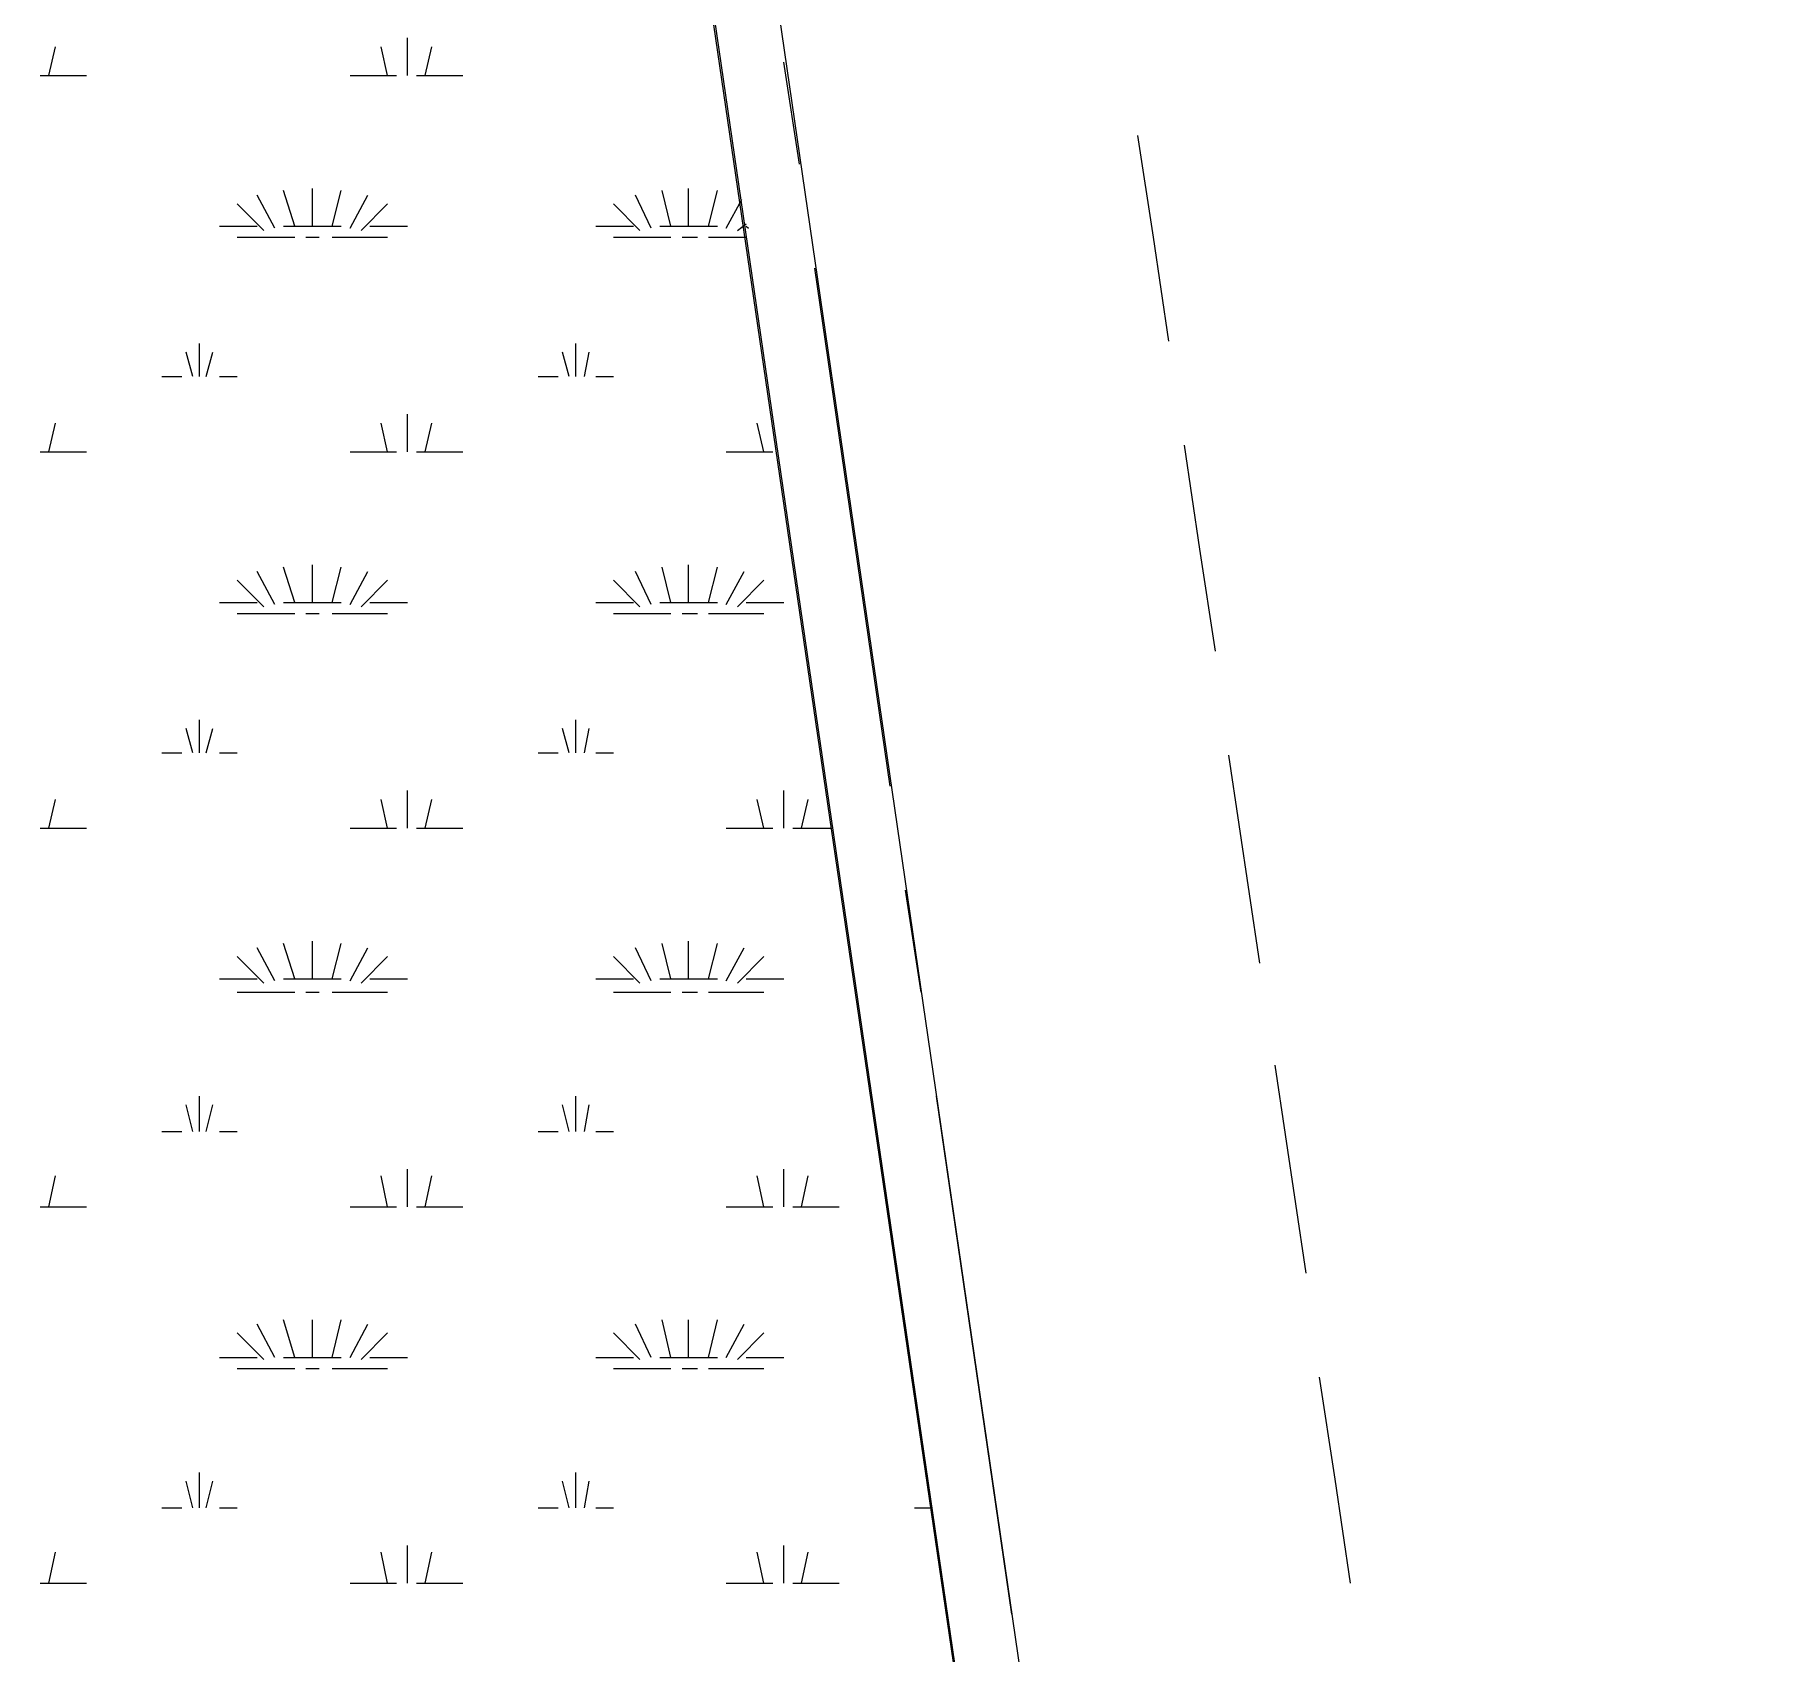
# Model space of a CAD drawing. Header units: millimetres. Extents: x 0 to 31017, y 0 to 21335.
# Drawn here: x 10993.6 to 11324.5, y 4121 to 4430.5 of the extents above; entities that cross this region are included whole.
import ezdxf
from ezdxf import colors
from ezdxf.entities.mleader import LeaderData, LeaderLine
from ezdxf.enums import TextEntityAlignment as Align
from ezdxf.math import Vec2, Vec3

# ---------------------------------------------------------------- set-up
doc = ezdxf.new("R2010")
doc.units = ezdxf.units.MM
doc.layers.add('PDF_幾何圖形', color=7, linetype='Continuous')
doc.styles.get("Standard").update_dxf_attribs({"font": 'arial.ttf'})

# ---------------------------------------------------------------- blocks, each defined once
blk = doc.blocks.new('建築底圖1140116')
at = {"layer": 'PDF_幾何圖形', "lineweight": 0}
for points in [[(1415.19, -25919.52), (2062.99, -25836.11), (2419.5, -25366.56), (1987.63, -22416.29), (1789.9, -22445.5), (1711.57, -21908.2), (1723.42, -21908.2), (1800.06, -22431.53), (1997.79, -22402.74), (2226.85, -23962.98), (2431.77, -25369.52), (2069.34, -25847.54), (1416.88, -25931.8)], [(2174.77, -24104.82), (2174.77, -24097.62)], [(2106.18, -24104.82), (2107.45, -24099.31)], [(2170.96, -24104.82), (2169.69, -24099.31)], [(2178.16, -24104.82), (2179.43, -24099.31)], [(2104.48, -24104.82), (2113.38, -24104.82)], [(2163.76, -24104.82), (2172.65, -24104.82)], [(2176.46, -24104.82), (2185.35, -24104.82)], [(2249.71, -24121.75), (2246.75, -24102.28)], [(2320.42, -24155.62), (2317.46, -24135.72), (2314.49, -24116.25)], [(2149.37, -24134.03), (2145.98, -24127.68)], [(2153.18, -24133.61), (2151.06, -24126.83)], [(2156.56, -24133.61), (2156.56, -24126.41)], [(2160.37, -24133.61), (2162.07, -24126.83)], [(2163.76, -24134.03), (2167.15, -24127.68)], [(2221.34, -24134.03), (2218.38, -24127.68)], [(2225.15, -24133.61), (2223.46, -24126.83)], [(2228.54, -24133.61), (2228.54, -24126.41)], [(2232.35, -24133.61), (2234.05, -24126.83)], [(2147.25, -24134.45), (2142.17, -24129.37)], [(2165.88, -24134.45), (2170.96, -24129.37)], [(2219.23, -24134.45), (2214.15, -24129.37)], [(2235.74, -24134.03), (2238.7, -24128.53)], [(2138.78, -24133.61), (2145.98, -24133.61)], [(2151.06, -24133.61), (2162.07, -24133.61)], [(2167.57, -24133.61), (2174.77, -24133.61)], [(2210.76, -24133.61), (2217.96, -24133.61)], [(2223.04, -24133.61), (2234.05, -24133.61)], [(2237.86, -24134.45), (2239.55, -24133.18)], [(2239.55, -24133.61), (2239.97, -24134.03)], [(2142.17, -24135.72), (2153.18, -24135.72)], [(2155.29, -24135.72), (2157.83, -24135.72)], [(2160.37, -24135.72), (2170.96, -24135.72)], [(2214.15, -24135.72), (2225.15, -24135.72)], [(2227.27, -24135.72), (2230.24, -24135.72)], [(2232.35, -24135.72), (2239.55, -24135.72)], [(2267.07, -24240.73), (2252.68, -24141.65)], [(2133.7, -24162.4), (2132.43, -24157.74)], [(2134.97, -24162.4), (2134.97, -24156.05)], [(2136.24, -24162.4), (2137.51, -24157.74)], [(2205.68, -24162.4), (2204.41, -24157.74)], [(2206.95, -24162.4), (2206.95, -24156.05)], [(2208.64, -24162.4), (2209.49, -24157.74)], [(2127.77, -24162.4), (2131.58, -24162.4)], [(2138.78, -24162.4), (2142.17, -24162.4)], [(2199.75, -24162.4), (2203.56, -24162.4)], [(2210.76, -24162.4), (2214.15, -24162.4)], [(2106.18, -24176.79), (2107.45, -24171.29)], [(2170.96, -24176.79), (2169.69, -24171.29)], [(2174.77, -24176.79), (2174.77, -24169.6)], [(2178.16, -24176.79), (2179.43, -24171.29)], [(2242.94, -24176.79), (2241.67, -24171.29)], [(2104.48, -24176.79), (2113.38, -24176.79)], [(2163.76, -24176.79), (2172.65, -24176.79)], [(2176.46, -24176.79), (2185.35, -24176.79)], [(2235.74, -24176.79), (2244.63, -24176.79)], [(2329.31, -24214.9), (2326.35, -24195.42), (2323.38, -24175.52)], [(2149.37, -24206.01), (2145.98, -24199.66)], [(2153.18, -24205.59), (2151.06, -24198.81)], [(2156.56, -24205.59), (2156.56, -24198.39)], [(2160.37, -24205.59), (2162.07, -24198.81)], [(2163.76, -24206.01), (2167.15, -24199.66)], [(2221.34, -24206.01), (2218.38, -24199.66)], [(2225.15, -24205.59), (2223.46, -24198.81)], [(2228.54, -24205.59), (2228.54, -24198.39)], [(2232.35, -24205.59), (2234.05, -24198.81)], [(2235.74, -24206.01), (2239.13, -24199.66)], [(2147.25, -24206.43), (2142.17, -24201.35)], [(2165.88, -24206.43), (2170.96, -24201.35)], [(2219.23, -24206.43), (2214.15, -24201.35)], [(2237.86, -24206.43), (2242.94, -24201.35)], [(2138.78, -24205.59), (2145.98, -24205.59)], [(2142.17, -24207.7), (2153.18, -24207.7)], [(2151.06, -24205.59), (2162.07, -24205.59)], [(2155.29, -24207.7), (2157.83, -24207.7)], [(2160.37, -24207.7), (2170.96, -24207.7)], [(2167.57, -24205.59), (2174.77, -24205.59)], [(2210.76, -24205.59), (2217.96, -24205.59)], [(2214.15, -24207.7), (2225.15, -24207.7)], [(2223.04, -24205.59), (2234.05, -24205.59)], [(2227.27, -24207.7), (2230.24, -24207.7)], [(2232.35, -24207.7), (2242.94, -24207.7)], [(2239.55, -24205.59), (2246.75, -24205.59)], [(2133.7, -24234.38), (2132.43, -24229.72)], [(2134.97, -24234.38), (2134.97, -24228.03)], [(2136.24, -24234.38), (2137.51, -24229.72)], [(2205.68, -24234.38), (2204.41, -24229.72)], [(2206.95, -24234.38), (2206.95, -24228.03)], [(2208.64, -24234.38), (2209.49, -24229.72)], [(2127.77, -24234.38), (2131.58, -24234.38)], [(2138.78, -24234.38), (2142.17, -24234.38)], [(2199.75, -24234.38), (2203.56, -24234.38)], [(2210.76, -24234.38), (2214.15, -24234.38)], [(2337.78, -24274.6), (2331.85, -24234.8)], [(2106.18, -24248.77), (2107.45, -24243.27)], [(2170.96, -24248.77), (2169.69, -24243.27)], [(2174.77, -24248.77), (2174.77, -24241.57)], [(2178.16, -24248.77), (2179.43, -24243.27)], [(2242.94, -24248.77), (2241.67, -24243.27)], [(2246.75, -24248.77), (2246.75, -24241.57)], [(2250.14, -24248.77), (2251.41, -24243.27)], [(2104.48, -24248.77), (2113.38, -24248.77)], [(2163.76, -24248.77), (2172.65, -24248.77)], [(2176.46, -24248.77), (2185.35, -24248.77)], [(2235.74, -24248.77), (2244.63, -24248.77)], [(2248.44, -24248.77), (2256.06, -24248.77)], [(2273, -24280.1), (2270.03, -24260.63)], [(2156.56, -24277.56), (2156.56, -24270.37)], [(2228.54, -24277.56), (2228.54, -24270.37)], [(2147.25, -24278.41), (2142.17, -24273.33)], [(2149.37, -24277.99), (2145.98, -24271.64)], [(2153.18, -24277.56), (2151.06, -24270.79)], [(2160.37, -24277.56), (2162.07, -24270.79)], [(2163.76, -24277.99), (2167.15, -24271.64)], [(2165.88, -24278.41), (2170.96, -24273.33)], [(2219.23, -24278.41), (2214.15, -24273.33)], [(2221.34, -24277.99), (2218.38, -24271.64)], [(2225.15, -24277.56), (2223.46, -24270.79)], [(2232.35, -24277.56), (2234.05, -24270.79)], [(2235.74, -24277.99), (2239.13, -24271.64)], [(2237.86, -24278.41), (2242.94, -24273.33)], [(2138.78, -24277.56), (2145.98, -24277.56)], [(2142.17, -24280.1), (2153.18, -24280.1)], [(2151.06, -24277.56), (2162.07, -24277.56)], [(2155.29, -24280.1), (2157.83, -24280.1)], [(2160.37, -24280.1), (2170.96, -24280.1)], [(2167.57, -24277.56), (2174.77, -24277.56)], [(2210.76, -24277.56), (2217.96, -24277.56)], [(2214.15, -24280.1), (2225.15, -24280.1)], [(2223.04, -24277.56), (2234.05, -24277.56)], [(2227.27, -24280.1), (2230.24, -24280.1)], [(2232.35, -24280.1), (2242.94, -24280.1)], [(2239.55, -24277.56), (2246.75, -24277.56)], [(2346.67, -24333.88), (2340.74, -24294.08)], [(2134.97, -24306.78), (2134.97, -24300)], [(2206.95, -24306.78), (2206.95, -24300)], [(2290.36, -24399.08), (2275.96, -24300)], [(2133.7, -24306.78), (2132.43, -24301.7)], [(2136.24, -24306.78), (2137.51, -24301.7)], [(2205.68, -24306.78), (2204.41, -24301.7)], [(2208.64, -24306.78), (2209.49, -24301.7)], [(2127.77, -24306.78), (2131.58, -24306.78)], [(2138.78, -24306.78), (2142.17, -24306.78)], [(2199.75, -24306.78), (2203.56, -24306.78)], [(2210.76, -24306.78), (2214.15, -24306.78)], [(2106.18, -24321.17), (2107.45, -24315.25)], [(2170.96, -24321.17), (2169.69, -24315.25)], [(2174.77, -24321.17), (2174.77, -24313.98)], [(2178.16, -24321.17), (2179.43, -24315.25)], [(2242.94, -24321.17), (2241.67, -24315.25)], [(2246.75, -24321.17), (2246.75, -24313.98)], [(2250.14, -24321.17), (2251.41, -24315.25)], [(2104.48, -24321.17), (2113.38, -24321.17)], [(2163.76, -24321.17), (2172.65, -24321.17)], [(2176.46, -24321.17), (2185.35, -24321.17)], [(2235.74, -24321.17), (2244.63, -24321.17)], [(2248.44, -24321.17), (2257.33, -24321.17)], [(2153.18, -24349.97), (2151.06, -24342.77)], [(2156.56, -24349.97), (2156.56, -24342.77)], [(2160.37, -24349.97), (2162.07, -24342.77)], [(2225.15, -24349.97), (2223.46, -24342.77)], [(2228.54, -24349.97), (2228.54, -24342.77)], [(2232.35, -24349.97), (2234.05, -24342.77)], [(2147.25, -24350.39), (2142.17, -24345.31)], [(2149.37, -24349.97), (2145.98, -24343.61)], [(2163.76, -24349.97), (2167.15, -24343.61)], [(2165.88, -24350.39), (2170.96, -24345.31)], [(2219.23, -24350.39), (2214.15, -24345.31)], [(2221.34, -24349.97), (2218.38, -24343.61)], [(2235.74, -24349.97), (2239.13, -24343.61)], [(2237.86, -24350.39), (2242.94, -24345.31)], [(2138.78, -24349.97), (2145.98, -24349.97)], [(2151.06, -24349.97), (2162.07, -24349.97)], [(2167.57, -24349.97), (2174.77, -24349.97)], [(2210.76, -24349.97), (2217.96, -24349.97)], [(2223.04, -24349.97), (2234.05, -24349.97)], [(2239.55, -24349.97), (2246.75, -24349.97)], [(2142.17, -24352.08), (2153.18, -24352.08)], [(2155.29, -24352.08), (2157.83, -24352.08)], [(2160.37, -24352.08), (2170.96, -24352.08)], [(2214.15, -24352.08), (2225.15, -24352.08)], [(2227.27, -24352.08), (2230.24, -24352.08)], [(2232.35, -24352.08), (2242.94, -24352.08)], [(2355.14, -24393.15), (2352.18, -24373.25), (2349.21, -24353.78)], [(2134.97, -24378.76), (2134.97, -24371.98)], [(2206.95, -24378.76), (2206.95, -24371.98)], [(2133.7, -24378.76), (2132.43, -24373.68)], [(2136.24, -24378.76), (2137.51, -24373.68)], [(2205.68, -24378.76), (2204.41, -24373.68)], [(2208.64, -24378.76), (2209.49, -24373.68)], [(2127.77, -24378.76), (2131.58, -24378.76)], [(2138.78, -24378.76), (2142.17, -24378.76)], [(2199.75, -24378.76), (2203.56, -24378.76)], [(2210.76, -24378.76), (2214.15, -24378.76)], [(2271.73, -24378.76), (2275.12, -24378.76)], [(2174.77, -24393.15), (2174.77, -24385.96)], [(2246.75, -24393.15), (2246.75, -24385.96)], [(2106.18, -24393.15), (2107.45, -24387.23)], [(2170.96, -24393.15), (2169.69, -24387.23)], [(2178.16, -24393.15), (2179.43, -24387.23)], [(2242.94, -24393.15), (2241.67, -24387.23)], [(2250.14, -24393.15), (2251.41, -24387.23)], [(2104.48, -24393.15), (2113.38, -24393.15)], [(2163.76, -24393.15), (2172.65, -24393.15)], [(2176.46, -24393.15), (2185.35, -24393.15)], [(2235.74, -24393.15), (2244.63, -24393.15)], [(2248.44, -24393.15), (2257.33, -24393.15)]]:
    blk.add_lwpolyline(points, dxfattribs=at)
blk.add_lwpolyline([(2126.08, -23358.36), (2088.82, -23358.36), (2088.82, -25158.67), (2389.01, -25158.67)], close=True, dxfattribs=at)
at = {"layer": 'PDF_幾何圖形', "lineweight": 13}
for points in [[(2249.71, -24121.75), (2246.75, -24102.28)], [(2267.07, -24240.73), (2252.68, -24141.65)], [(2273, -24280.1), (2270.03, -24260.63)], [(2290.36, -24399.08), (2275.96, -24300)]]:
    blk.add_lwpolyline(points, dxfattribs=at)
blk = doc.blocks.new('_DetailCallout')
at = {"color": 0, "linetype": 'ByBlock', "lineweight": -2, "transparency": 16777216}
blk.add_line((8, 0), (-8, 0), dxfattribs=at)
blk.add_circle((0, 0), 8, dxfattribs=at)
at = {"color": 0, "transparency": 16777216}
for tag, p in [('視圖號碼', (0, 1)), ('圖紙號碼', (0, -6))]:
    blk.add_attdef(tag, text='', height=3, dxfattribs=at).set_placement(p, align=Align.CENTER)

msp = doc.modelspace()

# ---------------------------------------------------------------- block references
at = {"color": 2}
msp.add_blockref('建築底圖1140116', (8890.21, 28527.44), dxfattribs=at)

# ---------------------------------------------------------------- leaders
at = {"color": 175, "true_color": 0x4554a5}
ml = msp.add_multileader_block('Standard', dxfattribs=at)
ml.set_content('_DetailCallout', color=(69, 84, 165), scale=15)
ml.set_attribute('視圖號碼', '冷藏庫', width=0)
ml.set_attribute('圖紙號碼', 'A機', width=0)
ml.set_leader_properties()
ml.build(insert=Vec2(0, 0))
ml.multileader.update_dxf_attribs({"leader_type": 0})
ctx = ml.context
ctx.base_point, ctx.plane_origin = Vec3(13190.86, 19361.87), Vec3(13310.86, 19361.87)
notes = []
notes.append((ctx, [(0, (0, 0, 0), (0, 0), (1, 0), 1, [])]))
ctx.block.insert = Vec3(13310.86, 19361.87)
at = {"color": 251, "true_color": 0x636466}
ml = msp.add_multileader_block('Standard', dxfattribs=at)
ml.set_content('_DetailCallout', color=(99, 100, 102), scale=15)
ml.set_attribute('視圖號碼', '急速庫', width=0)
ml.set_attribute('圖紙號碼', 'B', width=0)
ml.set_leader_properties()
ml.build(insert=Vec2(0, 0))
ml.multileader.update_dxf_attribs({"leader_type": 0})
ctx = ml.context
ctx.base_point, ctx.plane_origin = Vec3(11503.79, 17825.66), Vec3(11623.79, 17825.66)
notes.append((ctx, [(0, (0, 0, 0), (0, 0), (1, 0), 1, [])]))
ctx.block.insert = Vec3(11623.79, 17825.66)
ml = msp.add_multileader_block('Standard', dxfattribs=at)
ml.set_content('_DetailCallout', color=(99, 100, 102), scale=15)
ml.set_attribute('視圖號碼', '急速庫', width=0)
ml.set_attribute('圖紙號碼', 'A-2', width=0)
ml.set_leader_properties()
ml.build(insert=Vec2(0, 0))
ml.multileader.update_dxf_attribs({"leader_type": 0})
ctx = ml.context
ctx.base_point, ctx.plane_origin = Vec3(11835.98, 17825.66), Vec3(11955.98, 17825.66)
notes.append((ctx, [(0, (0, 0, 0), (0, 0), (1, 0), 1, [])]))
ctx.block.insert = Vec3(11955.98, 17825.66)
ml = msp.add_multileader_block('Standard', dxfattribs=at)
ml.set_content('_DetailCallout', color=(99, 100, 102), scale=15)
ml.set_attribute('視圖號碼', '急速庫', width=0)
ml.set_attribute('圖紙號碼', 'A-1', width=0)
ml.set_leader_properties()
ml.build(insert=Vec2(0, 0))
ml.multileader.update_dxf_attribs({"leader_type": 0})
ctx = ml.context
ctx.base_point, ctx.plane_origin = Vec3(12173.04, 17825.66), Vec3(12293.04, 17825.66)
notes.append((ctx, [(0, (0, 0, 0), (0, 0), (1, 0), 1, [])]))
ctx.block.insert = Vec3(12293.04, 17825.66)
at = {"color": 175, "true_color": 0x4554a5}
ml = msp.add_multileader_block('Standard', dxfattribs=at)
ml.set_content('_DetailCallout', color=(69, 84, 165), scale=15)
ml.set_attribute('視圖號碼', '急速庫', width=0)
ml.set_attribute('圖紙號碼', 'B機', width=0)
ml.set_leader_properties()
ml.build(insert=Vec2(0, 0))
ml.multileader.update_dxf_attribs({"leader_type": 0})
ctx = ml.context
ctx.base_point, ctx.plane_origin = Vec3(10848.71, 17628.06), Vec3(10968.71, 17628.06)
notes.append((ctx, [(0, (0, 0, 0), (0, 0), (1, 0), 1, [])]))
ctx.block.insert = Vec3(10968.71, 17628.06)
ml = msp.add_multileader_block('Standard', dxfattribs=at)
ml.set_content('_DetailCallout', color=(69, 84, 165), scale=15)
ml.set_attribute('視圖號碼', '急速庫', width=0)
ml.set_attribute('圖紙號碼', 'A機', width=0)
ml.set_leader_properties()
ml.build(insert=Vec2(0, 0))
ml.multileader.update_dxf_attribs({"leader_type": 0})
ctx = ml.context
ctx.base_point, ctx.plane_origin = Vec3(10848.71, 17335.06), Vec3(10968.71, 17335.06)
notes.append((ctx, [(0, (0, 0, 0), (0, 0), (1, 0), 1, [])]))
ctx.block.insert = Vec3(10968.71, 17335.06)
at = {"color": 251, "true_color": 0x636466}
ml = msp.add_multileader_block('Standard', dxfattribs=at)
ml.set_content('_DetailCallout', color=(99, 100, 102), scale=15)
ml.set_attribute('視圖號碼', '半成品', width=0)
ml.set_attribute('圖紙號碼', 'B', width=0)
ml.set_leader_properties()
ml.build(insert=Vec2(0, 0))
ml.multileader.update_dxf_attribs({"leader_type": 0})
ctx = ml.context
ctx.base_point, ctx.plane_origin = Vec3(11496.44, 16648.92), Vec3(11616.44, 16648.92)
notes.append((ctx, [(0, (0, 0, 0), (0, 0), (1, 0), 1, [])]))
ctx.block.insert = Vec3(11616.44, 16648.92)
ml = msp.add_multileader_block('Standard', dxfattribs=at)
ml.set_content('_DetailCallout', color=(99, 100, 102), scale=15)
ml.set_attribute('視圖號碼', '半成品', width=0)
ml.set_attribute('圖紙號碼', 'A-2', width=0)
ml.set_leader_properties()
ml.build(insert=Vec2(0, 0))
ml.multileader.update_dxf_attribs({"leader_type": 0})
ctx = ml.context
ctx.base_point, ctx.plane_origin = Vec3(11828.64, 16648.92), Vec3(11948.64, 16648.92)
notes.append((ctx, [(0, (0, 0, 0), (0, 0), (1, 0), 1, [])]))
ctx.block.insert = Vec3(11948.64, 16648.92)
ml = msp.add_multileader_block('Standard', dxfattribs=at)
ml.set_content('_DetailCallout', color=(99, 100, 102), scale=15)
ml.set_attribute('視圖號碼', '半成品', width=0)
ml.set_attribute('圖紙號碼', 'A-1', width=0)
ml.set_leader_properties()
ml.build(insert=Vec2(0, 0))
ml.multileader.update_dxf_attribs({"leader_type": 0})
ctx = ml.context
ctx.base_point, ctx.plane_origin = Vec3(12165.69, 16648.92), Vec3(12285.69, 16648.92)
notes.append((ctx, [(0, (0, 0, 0), (0, 0), (1, 0), 1, [])]))
ctx.block.insert = Vec3(12285.69, 16648.92)
ml = msp.add_multileader_block('Standard', dxfattribs=at)
ml.set_content('_DetailCallout', color=(99, 100, 102), scale=15)
ml.set_attribute('視圖號碼', '急速庫', width=0)
ml.set_attribute('圖紙號碼', 'A機', width=0)
ml.set_leader_properties()
ml.build(insert=Vec2(0, 0))
ml.multileader.update_dxf_attribs({"leader_type": 0})
ctx = ml.context
ctx.base_point, ctx.plane_origin = Vec3(10926.37, 16519.78), Vec3(11046.37, 16519.78)
notes.append((ctx, [(0, (0, 0, 0), (0, 0), (1, 0), 1, [])]))
ctx.block.insert = Vec3(11046.37, 16519.78)
ml = msp.add_multileader_block('Standard', dxfattribs=at)
ml.set_content('_DetailCallout', color=(99, 100, 102), scale=15)
ml.set_attribute('視圖號碼', '急速庫', width=0)
ml.set_attribute('圖紙號碼', 'B機', width=0)
ml.set_leader_properties()
ml.build(insert=Vec2(0, 0))
ml.multileader.update_dxf_attribs({"leader_type": 0})
ctx = ml.context
ctx.base_point, ctx.plane_origin = Vec3(10996.37, 16154.25), Vec3(11116.37, 16154.25)
notes.append((ctx, [(0, (0, 0, 0), (0, 0), (1, 0), 1, [])]))
ctx.block.insert = Vec3(11116.37, 16154.25)
at = {"color": 54}
ml = msp.add_multileader_block('Standard', dxfattribs=at)
ml.set_content('_DetailCallout', color=54, scale=15)
ml.set_attribute('視圖號碼', '冷藏庫', width=0)
ml.set_attribute('圖紙號碼', 'A機', width=0)
ml.set_leader_properties()
ml.build(insert=Vec2(0, 0))
ml.multileader.update_dxf_attribs({"leader_type": 0})
ctx = ml.context
ctx.base_point, ctx.plane_origin = Vec3(29838.44, 5795.86), Vec3(29958.44, 5795.86)
notes.append((ctx, [(0, (0, 0, 0), (0, 0), (1, 0), 1, [])]))
ctx.block.insert = Vec3(29958.44, 5795.86)
at = {"color": 230}
ml = msp.add_multileader_block('Standard', dxfattribs=at)
ml.set_content('_DetailCallout', color=230, scale=15)
ml.set_attribute('視圖號碼', '冷藏庫', width=0)
ml.set_attribute('圖紙號碼', 'A機', width=0)
ml.set_leader_properties()
ml.build(insert=Vec2(0, 0))
ml.multileader.update_dxf_attribs({"leader_type": 0})
ctx = ml.context
ctx.base_point, ctx.plane_origin = Vec3(29234.45, 5540.76), Vec3(29354.45, 5540.76)
notes.append((ctx, [(0, (0, 0, 0), (0, 0), (1, 0), 1, [])]))
ctx.block.insert = Vec3(29354.45, 5540.76)
at = {"color": 30}
ml = msp.add_multileader_block('Standard', dxfattribs=at)
ml.set_content('_DetailCallout', color=30, scale=15)
ml.set_attribute('視圖號碼', '冷藏庫', width=0)
ml.set_attribute('圖紙號碼', 'A', width=0)
ml.set_leader_properties()
ml.build(insert=Vec2(0, 0))
ml.multileader.update_dxf_attribs({"leader_type": 0})
ctx = ml.context
ctx.base_point, ctx.plane_origin = Vec3(29710.71, 5353.36), Vec3(29830.71, 5353.36)
notes.append((ctx, [(0, (0, 0, 0), (0, 0), (1, 0), 1, [])]))
ctx.block.insert = Vec3(29830.71, 5353.36)
ml = msp.add_multileader_block('Standard', dxfattribs=at)
ml.set_content('_DetailCallout', color=30, scale=15)
ml.set_attribute('視圖號碼', '急速庫', width=0)
ml.set_attribute('圖紙號碼', 'B', width=0)
ml.set_leader_properties()
ml.build(insert=Vec2(0, 0))
ml.multileader.update_dxf_attribs({"leader_type": 0})
ctx = ml.context
ctx.base_point, ctx.plane_origin = Vec3(27687.37, 4294.55), Vec3(27807.37, 4294.55)
notes.append((ctx, [(0, (0, 0, 0), (0, 0), (1, 0), 1, [])]))
ctx.block.insert = Vec3(27807.37, 4294.55)
ml = msp.add_multileader_block('Standard', dxfattribs=at)
ml.set_content('_DetailCallout', color=30, scale=15)
ml.set_attribute('視圖號碼', '急速庫', width=0)
ml.set_attribute('圖紙號碼', 'A-2', width=0)
ml.set_leader_properties()
ml.build(insert=Vec2(0, 0))
ml.multileader.update_dxf_attribs({"leader_type": 0})
ctx = ml.context
ctx.base_point, ctx.plane_origin = Vec3(28019.57, 4294.55), Vec3(28139.57, 4294.55)
notes.append((ctx, [(0, (0, 0, 0), (0, 0), (1, 0), 1, [])]))
ctx.block.insert = Vec3(28139.57, 4294.55)
ml = msp.add_multileader_block('Standard', dxfattribs=at)
ml.set_content('_DetailCallout', color=30, scale=15)
ml.set_attribute('視圖號碼', '急速庫', width=0)
ml.set_attribute('圖紙號碼', 'A-1', width=0)
ml.set_leader_properties()
ml.build(insert=Vec2(0, 0))
ml.multileader.update_dxf_attribs({"leader_type": 0})
ctx = ml.context
ctx.base_point, ctx.plane_origin = Vec3(28356.63, 4294.55), Vec3(28476.63, 4294.55)
notes.append((ctx, [(0, (0, 0, 0), (0, 0), (1, 0), 1, [])]))
ctx.block.insert = Vec3(28476.63, 4294.55)
at = {"color": 230}
ml = msp.add_multileader_block('Standard', dxfattribs=at)
ml.set_content('_DetailCallout', color=230, scale=15)
ml.set_attribute('視圖號碼', '急速庫', width=0)
ml.set_attribute('圖紙號碼', 'B機', width=0)
ml.set_leader_properties()
ml.build(insert=Vec2(0, 0))
ml.multileader.update_dxf_attribs({"leader_type": 0})
ctx = ml.context
ctx.base_point, ctx.plane_origin = Vec3(27021.05, 4196.21), Vec3(27141.05, 4196.21)
notes.append((ctx, [(0, (0, 0, 0), (0, 0), (1, 0), 1, [])]))
ctx.block.insert = Vec3(27141.05, 4196.21)
ml = msp.add_multileader_block('Standard', dxfattribs=at)
ml.set_content('_DetailCallout', color=230, scale=15)
ml.set_attribute('視圖號碼', '半成品', width=0)
ml.set_attribute('圖紙號碼', 'B機', width=0)
ml.set_leader_properties()
ml.build(insert=Vec2(0, 0))
ml.multileader.update_dxf_attribs({"leader_type": 0})
ctx = ml.context
ctx.base_point, ctx.plane_origin = Vec3(26744.98, 4196.21), Vec3(26864.98, 4196.21)
notes.append((ctx, [(0, (0, 0, 0), (0, 0), (1, 0), 1, [])]))
ctx.block.insert = Vec3(26864.98, 4196.21)
for ctx, leaders in notes:
    for number, flags, end, landing, length, lines in leaders:
        leader = LeaderData()
        leader.index, (leader.has_last_leader_line, leader.has_dogleg_vector, leader.attachment_direction) = number, flags
        leader.last_leader_point, leader.dogleg_vector, leader.dogleg_length = Vec3(end), Vec3(landing), length
        for number, points, colour, breaks in lines:
            line = LeaderLine()
            line.index, line.vertices, line.color, line.breaks = number, Vec3.list(points), colors.encode_raw_color(colour), breaks
            leader.lines.append(line)
        ctx.leaders.append(leader)

doc.saveas('drawing.dxf')
